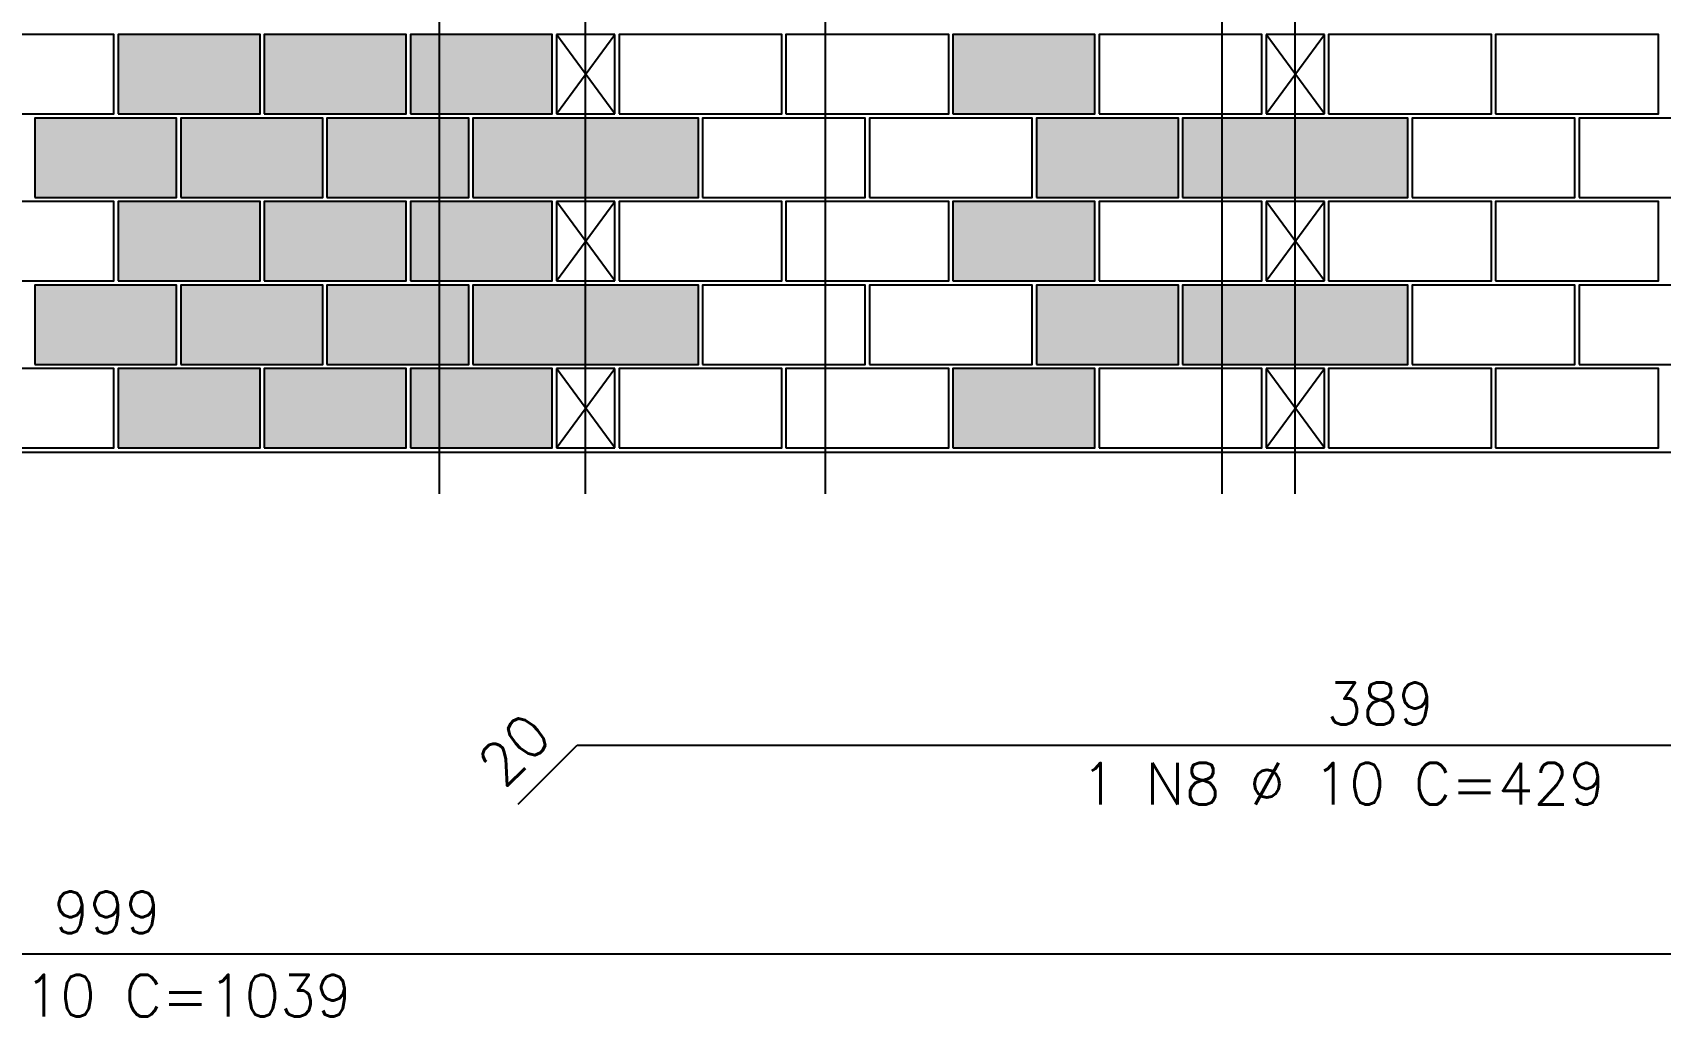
# Model space of a CAD drawing. Extents: x -1.9 to 86, y -1.5 to 61.
# Drawn here: x 38 to 45.8, y 11.75 to 16.47 of the extents above; entities that cross this region are included whole.
import ezdxf

# ---------------------------------------------------------------- set-up
doc = ezdxf.new("R2010")
doc.units = 0
doc.header["$MEASUREMENT"] = 0
for name, color, linetype in [('PENA_02', 2, 'CONTINUOUS'), ('PENA_03', 3, 'CONTINUOUS'), ('PENA_05', 5, 'CONTINUOUS'), ('PENA_19', 240, 'CONTINUOUS'), ('PENA_21', 100, 'CONTINUOUS')]:
    doc.layers.add(name, color=color, linetype=linetype)
doc.styles.get("Standard").update_dxf_attribs({"font": 'ROMANS.SHX'})

msp = doc.modelspace()

# ---------------------------------------------------------------- linework, layer by layer
at = {"layer": 'PENA_02', "linetype": 'Continuous'}
for p, q in [((40.785405, 16.455781), (40.505405, 16.455781)), ((40.505405, 16.455781), (40.505405, 16.075781)), ((40.785405, 16.075781), (40.785405, 16.455781)), ((44.185405, 16.455781), (43.905405, 16.455781)), ((43.905405, 16.455781), (43.905405, 16.075781)), ((44.185405, 16.075781), (44.185405, 16.455781)), ((40.505405, 16.075781), (40.785405, 16.075781)), ((43.905405, 16.075781), (44.185405, 16.075781)), ((40.785405, 15.655781), (40.505405, 15.655781)), ((40.505405, 15.655781), (40.505405, 15.275781)), ((40.785405, 15.275781), (40.785405, 15.655781)), ((44.185405, 15.655781), (43.905405, 15.655781)), ((43.905405, 15.655781), (43.905405, 15.275781)), ((44.185405, 15.275781), (44.185405, 15.655781)), ((40.505405, 15.275781), (40.785405, 15.275781)), ((43.905405, 15.275781), (44.185405, 15.275781)), ((40.785405, 14.855781), (40.505405, 14.855781)), ((40.505405, 14.855781), (40.505405, 14.475781)), ((40.785405, 14.475781), (40.785405, 14.855781)), ((44.185405, 14.855781), (43.905405, 14.855781)), ((43.905405, 14.855781), (43.905405, 14.475781)), ((44.185405, 14.475781), (44.185405, 14.855781)), ((8.005405, 14.455781), (48.485405, 14.455781)), ((40.505405, 14.475781), (40.785405, 14.475781)), ((43.905405, 14.475781), (44.185405, 14.475781))]:
    msp.add_line(p, q, dxfattribs=at)
for points in [[(37.605405, 16.075781), (38.385405, 16.075781), (38.385405, 16.455781), (37.605405, 16.455781), (37.605405, 16.075781)], [(38.405405, 16.075781), (39.085405, 16.075781), (39.085405, 16.455781), (38.405405, 16.455781), (38.405405, 16.075781)], [(39.105405, 16.075781), (39.785405, 16.075781), (39.785405, 16.455781), (39.105405, 16.455781), (39.105405, 16.075781)], [(39.805405, 16.075781), (40.485405, 16.075781), (40.485405, 16.455781), (39.805405, 16.455781), (39.805405, 16.075781)], [(40.805405, 16.075781), (41.585405, 16.075781), (41.585405, 16.455781), (40.805405, 16.455781), (40.805405, 16.075781)], [(41.605405, 16.075781), (42.385405, 16.075781), (42.385405, 16.455781), (41.605405, 16.455781), (41.605405, 16.075781)], [(42.405405, 16.075781), (43.085405, 16.075781), (43.085405, 16.455781), (42.405405, 16.455781), (42.405405, 16.075781)], [(43.105405, 16.075781), (43.885405, 16.075781), (43.885405, 16.455781), (43.105405, 16.455781), (43.105405, 16.075781)], [(44.205405, 16.075781), (44.985405, 16.075781), (44.985405, 16.455781), (44.205405, 16.455781), (44.205405, 16.075781)], [(45.005405, 16.075781), (45.785405, 16.075781), (45.785405, 16.455781), (45.005405, 16.455781), (45.005405, 16.075781)], [(38.005405, 15.675781), (38.685405, 15.675781), (38.685405, 16.055781), (38.005405, 16.055781), (38.005405, 15.675781)], [(38.705405, 15.675781), (39.385405, 15.675781), (39.385405, 16.055781), (38.705405, 16.055781), (38.705405, 15.675781)], [(39.405405, 15.675781), (40.085405, 15.675781), (40.085405, 16.055781), (39.405405, 16.055781), (39.405405, 15.675781)], [(40.105405, 15.675781), (41.185405, 15.675781), (41.185405, 16.055781), (40.105405, 16.055781), (40.105405, 15.675781)], [(41.205405, 15.675781), (41.985405, 15.675781), (41.985405, 16.055781), (41.205405, 16.055781), (41.205405, 15.675781)], [(42.005405, 15.675781), (42.785405, 15.675781), (42.785405, 16.055781), (42.005405, 16.055781), (42.005405, 15.675781)], [(42.805405, 15.675781), (43.485405, 15.675781), (43.485405, 16.055781), (42.805405, 16.055781), (42.805405, 15.675781)], [(43.505405, 15.675781), (44.585405, 15.675781), (44.585405, 16.055781), (43.505405, 16.055781), (43.505405, 15.675781)], [(44.605405, 15.675781), (45.385405, 15.675781), (45.385405, 16.055781), (44.605405, 16.055781), (44.605405, 15.675781)], [(45.405405, 15.675781), (46.185405, 15.675781), (46.185405, 16.055781), (45.405405, 16.055781), (45.405405, 15.675781)], [(37.605405, 15.275781), (38.385405, 15.275781), (38.385405, 15.655781), (37.605405, 15.655781), (37.605405, 15.275781)], [(38.405405, 15.275781), (39.085405, 15.275781), (39.085405, 15.655781), (38.405405, 15.655781), (38.405405, 15.275781)], [(39.105405, 15.275781), (39.785405, 15.275781), (39.785405, 15.655781), (39.105405, 15.655781), (39.105405, 15.275781)], [(39.805405, 15.275781), (40.485405, 15.275781), (40.485405, 15.655781), (39.805405, 15.655781), (39.805405, 15.275781)], [(40.805405, 15.275781), (41.585405, 15.275781), (41.585405, 15.655781), (40.805405, 15.655781), (40.805405, 15.275781)], [(41.605405, 15.275781), (42.385405, 15.275781), (42.385405, 15.655781), (41.605405, 15.655781), (41.605405, 15.275781)], [(42.405405, 15.275781), (43.085405, 15.275781), (43.085405, 15.655781), (42.405405, 15.655781), (42.405405, 15.275781)], [(43.105405, 15.275781), (43.885405, 15.275781), (43.885405, 15.655781), (43.105405, 15.655781), (43.105405, 15.275781)], [(44.205405, 15.275781), (44.985405, 15.275781), (44.985405, 15.655781), (44.205405, 15.655781), (44.205405, 15.275781)], [(45.005405, 15.275781), (45.785405, 15.275781), (45.785405, 15.655781), (45.005405, 15.655781), (45.005405, 15.275781)], [(38.005405, 14.875781), (38.685405, 14.875781), (38.685405, 15.255781), (38.005405, 15.255781), (38.005405, 14.875781)], [(38.705405, 14.875781), (39.385405, 14.875781), (39.385405, 15.255781), (38.705405, 15.255781), (38.705405, 14.875781)], [(39.405405, 14.875781), (40.085405, 14.875781), (40.085405, 15.255781), (39.405405, 15.255781), (39.405405, 14.875781)], [(40.105405, 14.875781), (41.185405, 14.875781), (41.185405, 15.255781), (40.105405, 15.255781), (40.105405, 14.875781)], [(41.205405, 14.875781), (41.985405, 14.875781), (41.985405, 15.255781), (41.205405, 15.255781), (41.205405, 14.875781)], [(42.005405, 14.875781), (42.785405, 14.875781), (42.785405, 15.255781), (42.005405, 15.255781), (42.005405, 14.875781)], [(42.805405, 14.875781), (43.485405, 14.875781), (43.485405, 15.255781), (42.805405, 15.255781), (42.805405, 14.875781)], [(43.505405, 14.875781), (44.585405, 14.875781), (44.585405, 15.255781), (43.505405, 15.255781), (43.505405, 14.875781)], [(44.605405, 14.875781), (45.385405, 14.875781), (45.385405, 15.255781), (44.605405, 15.255781), (44.605405, 14.875781)], [(45.405405, 14.875781), (46.185405, 14.875781), (46.185405, 15.255781), (45.405405, 15.255781), (45.405405, 14.875781)], [(37.605405, 14.475781), (38.385405, 14.475781), (38.385405, 14.855781), (37.605405, 14.855781), (37.605405, 14.475781)], [(38.405405, 14.475781), (39.085405, 14.475781), (39.085405, 14.855781), (38.405405, 14.855781), (38.405405, 14.475781)], [(39.105405, 14.475781), (39.785405, 14.475781), (39.785405, 14.855781), (39.105405, 14.855781), (39.105405, 14.475781)], [(39.805405, 14.475781), (40.485405, 14.475781), (40.485405, 14.855781), (39.805405, 14.855781), (39.805405, 14.475781)], [(40.805405, 14.475781), (41.585405, 14.475781), (41.585405, 14.855781), (40.805405, 14.855781), (40.805405, 14.475781)], [(41.605405, 14.475781), (42.385405, 14.475781), (42.385405, 14.855781), (41.605405, 14.855781), (41.605405, 14.475781)], [(42.405405, 14.475781), (43.085405, 14.475781), (43.085405, 14.855781), (42.405405, 14.855781), (42.405405, 14.475781)], [(43.105405, 14.475781), (43.885405, 14.475781), (43.885405, 14.855781), (43.105405, 14.855781), (43.105405, 14.475781)], [(44.205405, 14.475781), (44.985405, 14.475781), (44.985405, 14.855781), (44.205405, 14.855781), (44.205405, 14.475781)], [(45.005405, 14.475781), (45.785405, 14.475781), (45.785405, 14.855781), (45.005405, 14.855781), (45.005405, 14.475781)]]:
    msp.add_lwpolyline(points, dxfattribs=at)
at = {"layer": 'PENA_03', "linetype": 'Continuous'}
for p, q in [((40.505405, 16.075781), (40.785405, 16.455781)), ((40.785405, 16.075781), (40.505405, 16.455781)), ((43.905405, 16.075781), (44.185405, 16.455781)), ((44.185405, 16.075781), (43.905405, 16.455781)), ((40.505405, 15.275781), (40.785405, 15.655781)), ((40.785405, 15.275781), (40.505405, 15.655781)), ((43.905405, 15.275781), (44.185405, 15.655781)), ((44.185405, 15.275781), (43.905405, 15.655781)), ((40.505405, 14.475781), (40.785405, 14.855781)), ((40.785405, 14.475781), (40.505405, 14.855781)), ((43.905405, 14.475781), (44.185405, 14.855781)), ((44.185405, 14.475781), (43.905405, 14.855781))]:
    msp.add_line(p, q, dxfattribs=at)
at = {"layer": 'PENA_05', "linetype": 'Continuous'}
for p, q in [((39.945405, 14.255781), (39.945405, 21.215781)), ((40.645405, 14.255781), (40.645405, 21.215781)), ((41.795405, 14.255781), (41.795405, 21.215781)), ((43.695405, 14.255781), (43.695405, 21.215781)), ((44.045405, 14.255781), (44.045405, 21.215781)), ((40.322562, 12.767643), (40.605405, 13.050486)), ((40.605405, 13.050486), (48.385405, 13.050486)), ((28.405405, 12.050486), (48.385405, 12.050486))]:
    msp.add_line(p, q, dxfattribs=at)
at = {"layer": 'PENA_19', "linetype": 'Continuous'}
for points in [[(40.105405, 15.675781), (41.185405, 15.675781), (41.185405, 16.055781), (40.105405, 16.055781), (40.105405, 15.675781)], [(43.505405, 15.675781), (44.585405, 15.675781), (44.585405, 16.055781), (43.505405, 16.055781), (43.505405, 15.675781)], [(40.105405, 14.875781), (41.185405, 14.875781), (41.185405, 15.255781), (40.105405, 15.255781), (40.105405, 14.875781)], [(43.505405, 14.875781), (44.585405, 14.875781), (44.585405, 15.255781), (43.505405, 15.255781), (43.505405, 14.875781)]]:
    msp.add_lwpolyline(points, dxfattribs=at)
for points in [[(40.105405, 15.675781), (41.185405, 15.675781), (41.185405, 16.055781)], [(40.105405, 15.675781), (41.185405, 16.055781), (40.105405, 16.055781)], [(40.105405, 15.675781), (40.105405, 16.055781), (40.105405, 15.675781)], [(43.505405, 15.675781), (44.585405, 15.675781), (44.585405, 16.055781)], [(43.505405, 15.675781), (44.585405, 16.055781), (43.505405, 16.055781)], [(43.505405, 15.675781), (43.505405, 16.055781), (43.505405, 15.675781)], [(40.105405, 14.875781), (41.185405, 14.875781), (41.185405, 15.255781)], [(40.105405, 14.875781), (41.185405, 15.255781), (40.105405, 15.255781)], [(40.105405, 14.875781), (40.105405, 15.255781), (40.105405, 14.875781)], [(43.505405, 14.875781), (44.585405, 14.875781), (44.585405, 15.255781)], [(43.505405, 14.875781), (44.585405, 15.255781), (43.505405, 15.255781)], [(43.505405, 14.875781), (43.505405, 15.255781), (43.505405, 14.875781)]]:
    msp.add_solid(points, dxfattribs=at)
at = {"layer": 'PENA_21', "linetype": 'Continuous'}
for points in [[(38.405405, 16.075781), (39.085405, 16.075781), (39.085405, 16.455781), (38.405405, 16.455781), (38.405405, 16.075781)], [(39.105405, 16.075781), (39.785405, 16.075781), (39.785405, 16.455781), (39.105405, 16.455781), (39.105405, 16.075781)], [(39.805405, 16.075781), (40.485405, 16.075781), (40.485405, 16.455781), (39.805405, 16.455781), (39.805405, 16.075781)], [(42.405405, 16.075781), (43.085405, 16.075781), (43.085405, 16.455781), (42.405405, 16.455781), (42.405405, 16.075781)], [(38.005405, 15.675781), (38.685405, 15.675781), (38.685405, 16.055781), (38.005405, 16.055781), (38.005405, 15.675781)], [(38.705405, 15.675781), (39.385405, 15.675781), (39.385405, 16.055781), (38.705405, 16.055781), (38.705405, 15.675781)], [(39.405405, 15.675781), (40.085405, 15.675781), (40.085405, 16.055781), (39.405405, 16.055781), (39.405405, 15.675781)], [(42.805405, 15.675781), (43.485405, 15.675781), (43.485405, 16.055781), (42.805405, 16.055781), (42.805405, 15.675781)], [(38.405405, 15.275781), (39.085405, 15.275781), (39.085405, 15.655781), (38.405405, 15.655781), (38.405405, 15.275781)], [(39.105405, 15.275781), (39.785405, 15.275781), (39.785405, 15.655781), (39.105405, 15.655781), (39.105405, 15.275781)], [(39.805405, 15.275781), (40.485405, 15.275781), (40.485405, 15.655781), (39.805405, 15.655781), (39.805405, 15.275781)], [(42.405405, 15.275781), (43.085405, 15.275781), (43.085405, 15.655781), (42.405405, 15.655781), (42.405405, 15.275781)], [(38.005405, 14.875781), (38.685405, 14.875781), (38.685405, 15.255781), (38.005405, 15.255781), (38.005405, 14.875781)], [(38.705405, 14.875781), (39.385405, 14.875781), (39.385405, 15.255781), (38.705405, 15.255781), (38.705405, 14.875781)], [(39.405405, 14.875781), (40.085405, 14.875781), (40.085405, 15.255781), (39.405405, 15.255781), (39.405405, 14.875781)], [(42.805405, 14.875781), (43.485405, 14.875781), (43.485405, 15.255781), (42.805405, 15.255781), (42.805405, 14.875781)], [(38.405405, 14.475781), (39.085405, 14.475781), (39.085405, 14.855781), (38.405405, 14.855781), (38.405405, 14.475781)], [(39.105405, 14.475781), (39.785405, 14.475781), (39.785405, 14.855781), (39.105405, 14.855781), (39.105405, 14.475781)], [(39.805405, 14.475781), (40.485405, 14.475781), (40.485405, 14.855781), (39.805405, 14.855781), (39.805405, 14.475781)], [(42.405405, 14.475781), (43.085405, 14.475781), (43.085405, 14.855781), (42.405405, 14.855781), (42.405405, 14.475781)]]:
    msp.add_lwpolyline(points, dxfattribs=at)
for points in [[(38.405405, 16.075781), (39.085405, 16.075781), (39.085405, 16.455781)], [(38.405405, 16.075781), (39.085405, 16.455781), (38.405405, 16.455781)], [(38.405405, 16.075781), (38.405405, 16.455781), (38.405405, 16.075781)], [(39.105405, 16.075781), (39.785405, 16.075781), (39.785405, 16.455781)], [(39.105405, 16.075781), (39.785405, 16.455781), (39.105405, 16.455781)], [(39.105405, 16.075781), (39.105405, 16.455781), (39.105405, 16.075781)], [(39.805405, 16.075781), (40.485405, 16.075781), (40.485405, 16.455781)], [(39.805405, 16.075781), (40.485405, 16.455781), (39.805405, 16.455781)], [(39.805405, 16.075781), (39.805405, 16.455781), (39.805405, 16.075781)], [(42.405405, 16.075781), (43.085405, 16.075781), (43.085405, 16.455781)], [(42.405405, 16.075781), (43.085405, 16.455781), (42.405405, 16.455781)], [(42.405405, 16.075781), (42.405405, 16.455781), (42.405405, 16.075781)], [(38.005405, 15.675781), (38.685405, 15.675781), (38.685405, 16.055781)], [(38.005405, 15.675781), (38.685405, 16.055781), (38.005405, 16.055781)], [(38.005405, 15.675781), (38.005405, 16.055781), (38.005405, 15.675781)], [(38.705405, 15.675781), (39.385405, 15.675781), (39.385405, 16.055781)], [(38.705405, 15.675781), (39.385405, 16.055781), (38.705405, 16.055781)], [(38.705405, 15.675781), (38.705405, 16.055781), (38.705405, 15.675781)], [(39.405405, 15.675781), (40.085405, 15.675781), (40.085405, 16.055781)], [(39.405405, 15.675781), (40.085405, 16.055781), (39.405405, 16.055781)], [(39.405405, 15.675781), (39.405405, 16.055781), (39.405405, 15.675781)], [(42.805405, 15.675781), (43.485405, 15.675781), (43.485405, 16.055781)], [(42.805405, 15.675781), (43.485405, 16.055781), (42.805405, 16.055781)], [(42.805405, 15.675781), (42.805405, 16.055781), (42.805405, 15.675781)], [(38.405405, 15.275781), (39.085405, 15.275781), (39.085405, 15.655781)], [(38.405405, 15.275781), (39.085405, 15.655781), (38.405405, 15.655781)], [(38.405405, 15.275781), (38.405405, 15.655781), (38.405405, 15.275781)], [(39.105405, 15.275781), (39.785405, 15.275781), (39.785405, 15.655781)], [(39.105405, 15.275781), (39.785405, 15.655781), (39.105405, 15.655781)], [(39.105405, 15.275781), (39.105405, 15.655781), (39.105405, 15.275781)], [(39.805405, 15.275781), (40.485405, 15.275781), (40.485405, 15.655781)], [(39.805405, 15.275781), (40.485405, 15.655781), (39.805405, 15.655781)], [(39.805405, 15.275781), (39.805405, 15.655781), (39.805405, 15.275781)], [(42.405405, 15.275781), (43.085405, 15.275781), (43.085405, 15.655781)], [(42.405405, 15.275781), (43.085405, 15.655781), (42.405405, 15.655781)], [(42.405405, 15.275781), (42.405405, 15.655781), (42.405405, 15.275781)], [(38.005405, 14.875781), (38.685405, 14.875781), (38.685405, 15.255781)], [(38.005405, 14.875781), (38.685405, 15.255781), (38.005405, 15.255781)], [(38.005405, 14.875781), (38.005405, 15.255781), (38.005405, 14.875781)], [(38.705405, 14.875781), (39.385405, 14.875781), (39.385405, 15.255781)], [(38.705405, 14.875781), (39.385405, 15.255781), (38.705405, 15.255781)], [(38.705405, 14.875781), (38.705405, 15.255781), (38.705405, 14.875781)], [(39.405405, 14.875781), (40.085405, 14.875781), (40.085405, 15.255781)], [(39.405405, 14.875781), (40.085405, 15.255781), (39.405405, 15.255781)], [(39.405405, 14.875781), (39.405405, 15.255781), (39.405405, 14.875781)], [(42.805405, 14.875781), (43.485405, 14.875781), (43.485405, 15.255781)], [(42.805405, 14.875781), (43.485405, 15.255781), (42.805405, 15.255781)], [(42.805405, 14.875781), (42.805405, 15.255781), (42.805405, 14.875781)], [(38.405405, 14.475781), (39.085405, 14.475781), (39.085405, 14.855781)], [(38.405405, 14.475781), (39.085405, 14.855781), (38.405405, 14.855781)], [(38.405405, 14.475781), (38.405405, 14.855781), (38.405405, 14.475781)], [(39.105405, 14.475781), (39.785405, 14.475781), (39.785405, 14.855781)], [(39.105405, 14.475781), (39.785405, 14.855781), (39.105405, 14.855781)], [(39.105405, 14.475781), (39.105405, 14.855781), (39.105405, 14.475781)], [(39.805405, 14.475781), (40.485405, 14.475781), (40.485405, 14.855781)], [(39.805405, 14.475781), (40.485405, 14.855781), (39.805405, 14.855781)], [(39.805405, 14.475781), (39.805405, 14.855781), (39.805405, 14.475781)], [(42.405405, 14.475781), (43.085405, 14.475781), (43.085405, 14.855781)], [(42.405405, 14.475781), (43.085405, 14.855781), (42.405405, 14.855781)], [(42.405405, 14.475781), (42.405405, 14.855781), (42.405405, 14.475781)]]:
    msp.add_solid(points, dxfattribs=at)

# ---------------------------------------------------------------- texts
at = {"layer": 'PENA_03', "linetype": 'Continuous'}
for s, p in [('389', (44.195405, 13.150486)), ('1 N8 %%c 10 C=429', (43.018673, 12.766088)), ('999', (38.095405, 12.150486)), ('1 N6 %%c 10 C=1039', (36.841371, 11.750998))]:
    msp.add_text(s, height=0.2, dxfattribs=at).set_placement(p)
msp.add_text('20', height=0.2, rotation=45, dxfattribs=at).set_placement((40.251851, 12.838354))

doc.saveas('drawing.dxf')
